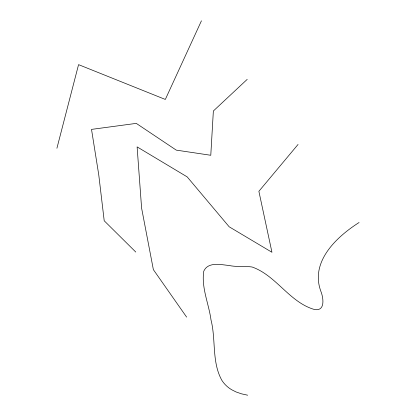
<?xml version="1.0" encoding="UTF-8"?>
<svg xmlns="http://www.w3.org/2000/svg" width="416" height="416" viewBox="0 0 416 416"><rect width="100%" height="100%" fill="white"/><g stroke="black" fill="none" stroke-linecap="round" stroke-linejoin="round"><path stroke-width="0.62" d="M56.909 148.268L78.567 64.641L165.324 99.445L201.443 20.8M298.069 144.43L258.882 191.303L271.95 252.278L229.169 226.788L187.184 176.888L137.108 146.884L141.601 208.114L153.369 269.636L186.633 317.117M247.213 79.362L213.361 110.999L210.782 155.277L176.264 150.124L136.266 123.38L91.515 129.392L98.769 174.928L104.208 220.776L135.777 252.049M359.091 222.508C336.508 236.87 309.837 261.784 320.897 291.408C323.383 297.612 325.577 311.475 314.569 309.54C289.572 302.468 276.286 275.486 252.106 267.004C244.514 265.876 236.746 267.166 229.174 265.512C220.849 264.696 208.094 261.508 203.772 271.175C201.209 287.654 208.842 303.727 211 319.909C216.096 339.83 211.567 362.06 221.962 380.505A28.236 26.068 15.6 0 0 231.551 389.672L236.101 391.966L241.452 393.817L247.66 395.2"/></g></svg>
